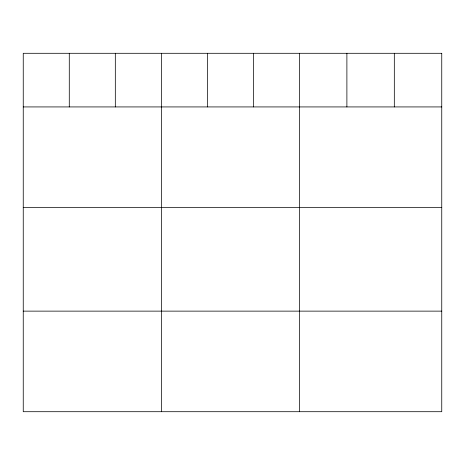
<?xml version="1.0" encoding="UTF-8"?>
<svg xmlns="http://www.w3.org/2000/svg" width="465" height="465" viewBox="0 0 465 465"><rect width="100%" height="100%" fill="white"/><g stroke="black" fill="none" stroke-linecap="round" stroke-linejoin="round"><path stroke-width="0.7" d="M23.25 106.927L441.75 106.927M23.25 207.506L441.75 207.506M23.25 311.132L441.75 311.132M394.32 53.295L394.32 106.927M346.89 53.295L346.89 106.927M299.46 53.295L299.46 411.705M253.425 53.295L253.425 106.927M207.39 53.295L207.39 106.927M161.355 53.295L161.355 411.705M115.32 53.295L115.32 106.927M69.285 53.295L69.285 106.927M441.75 53.295L23.25 53.295L23.25 411.705L441.75 411.705L441.75 53.295"/></g></svg>
